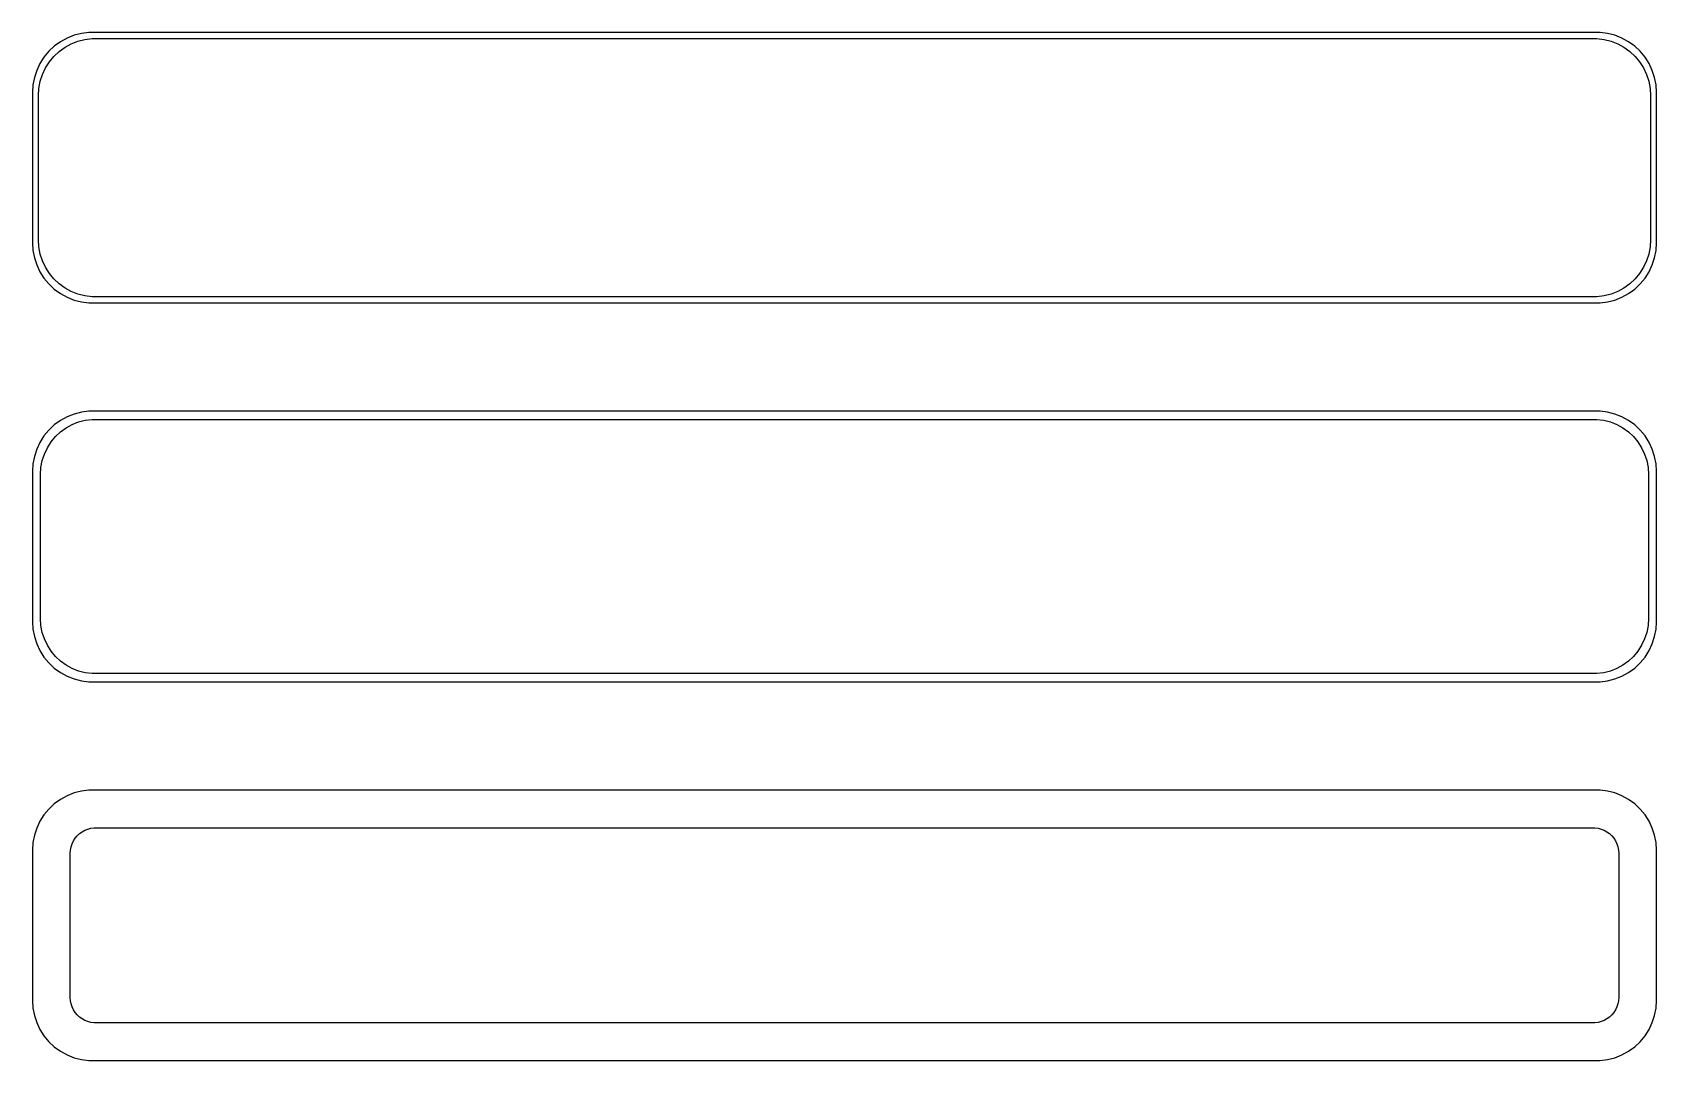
# Model space of a CAD drawing. Header units: metres. Extents: x -68 to 68, y 83 to 169.
import ezdxf

# ---------------------------------------------------------------- set-up
doc = ezdxf.new("R2010")
doc.units = ezdxf.units.M

msp = doc.modelspace()

# ---------------------------------------------------------------- linework, layer by layer
for p, q in [((-65.6871, 167.603), (-66.1448, 167.173)), ((-65.1791, 167.972), (-65.6871, 167.603)), ((-65.2778, 167.16), (-64.7952, 167.511)), ((-64.6289, 168.274), (-65.1791, 167.972)), ((-64.7952, 167.511), (-64.2724, 167.798)), ((-64.0451, 168.505), (-64.6289, 168.274)), ((-64.2724, 167.798), (-63.7178, 168.018)), ((-63.4369, 168.661), (-64.0451, 168.505)), ((-63.7178, 168.018), (-63.1401, 168.166)), ((-62.8139, 168.74), (-63.4369, 168.661)), ((-63.1401, 168.166), (-62.5482, 168.241)), ((62.8139, 168.74), (-62.8139, 168.74)), ((-62.5482, 168.241), (62.5482, 168.241)), ((62.5482, 168.241), (63.1401, 168.166)), ((63.4369, 168.661), (62.8139, 168.74)), ((63.1401, 168.166), (63.7178, 168.018)), ((64.0451, 168.505), (63.4369, 168.661)), ((63.7178, 168.018), (64.2724, 167.798)), ((64.6289, 168.274), (64.0451, 168.505)), ((64.2724, 167.798), (64.7952, 167.511)), ((65.1791, 167.972), (64.6289, 168.274)), ((64.7952, 167.511), (65.2778, 167.16)), ((65.6871, 167.603), (65.1791, 167.972)), ((66.1448, 167.173), (65.6871, 167.603)), ((-66.8815, 166.159), (-67.1489, 165.591)), ((-66.5451, 166.689), (-66.8815, 166.159)), ((-66.1448, 167.173), (-66.5451, 166.689)), ((-66.4125, 165.788), (-66.0928, 166.292)), ((-66.0928, 166.292), (-65.7126, 166.752)), ((-65.7126, 166.752), (-65.2778, 167.16)), ((65.2778, 167.16), (65.7126, 166.752)), ((65.7126, 166.752), (66.0928, 166.292)), ((66.0928, 166.292), (66.4125, 165.788)), ((66.5451, 166.689), (66.1448, 167.173)), ((66.8815, 166.159), (66.5451, 166.689)), ((67.1489, 165.591), (66.8815, 166.159)), ((-67.3429, 164.993), (-67.4606, 164.377)), ((-67.1489, 165.591), (-67.3429, 164.993)), ((-66.8508, 164.681), (-66.6664, 165.249)), ((-66.6664, 165.249), (-66.4125, 165.788)), ((66.4125, 165.788), (66.6664, 165.249)), ((66.6664, 165.249), (66.8508, 164.681)), ((67.3429, 164.993), (67.1489, 165.591)), ((67.4606, 164.377), (67.3429, 164.993)), ((-67.4606, 164.377), (-67.5, 163.75)), ((-67.5, 163.75), (-67.5, 151.25)), ((-67, 163.5), (-66.9625, 164.095)), ((-67, 151.5), (-67, 163.5)), ((-66.9625, 164.095), (-66.8508, 164.681)), ((66.8508, 164.681), (66.9625, 164.095)), ((66.9625, 164.095), (67, 163.5)), ((67, 163.5), (67, 151.5)), ((67.5, 163.75), (67.4606, 164.377)), ((67.5, 151.25), (67.5, 163.75)), ((-67.5, 151.25), (-67.4606, 150.623)), ((-66.9625, 150.905), (-67, 151.5)), ((67, 151.5), (66.9625, 150.905)), ((67.4606, 150.623), (67.5, 151.25)), ((-67.4606, 150.623), (-67.3429, 150.007)), ((-67.3429, 150.007), (-67.1489, 149.409)), ((-66.8508, 150.319), (-66.9625, 150.905)), ((-66.6664, 149.751), (-66.8508, 150.319)), ((66.8508, 150.319), (66.6664, 149.751)), ((66.9625, 150.905), (66.8508, 150.319)), ((67.1489, 149.409), (67.3429, 150.007)), ((67.3429, 150.007), (67.4606, 150.623)), ((-67.1489, 149.409), (-66.8815, 148.841)), ((-66.8815, 148.841), (-66.5451, 148.311)), ((-66.4125, 149.212), (-66.6664, 149.751)), ((-66.0928, 148.708), (-66.4125, 149.212)), ((-65.7126, 148.248), (-66.0928, 148.708)), ((66.0928, 148.708), (65.7126, 148.248)), ((66.4125, 149.212), (66.0928, 148.708)), ((66.6664, 149.751), (66.4125, 149.212)), ((66.5451, 148.311), (66.8815, 148.841)), ((66.8815, 148.841), (67.1489, 149.409)), ((-66.5451, 148.311), (-66.1448, 147.827)), ((-66.1448, 147.827), (-65.6871, 147.397)), ((-65.2778, 147.84), (-65.7126, 148.248)), ((-65.6871, 147.397), (-65.1791, 147.028)), ((-64.7952, 147.489), (-65.2778, 147.84)), ((-64.2724, 147.202), (-64.7952, 147.489)), ((-63.7178, 146.982), (-64.2724, 147.202)), ((64.2724, 147.202), (63.7178, 146.982)), ((64.7952, 147.489), (64.2724, 147.202)), ((65.2778, 147.84), (64.7952, 147.489)), ((65.1791, 147.028), (65.6871, 147.397)), ((65.7126, 148.248), (65.2778, 147.84)), ((65.6871, 147.397), (66.1448, 147.827)), ((66.1448, 147.827), (66.5451, 148.311)), ((-65.1791, 147.028), (-64.6289, 146.726)), ((-64.6289, 146.726), (-64.0451, 146.495)), ((-64.0451, 146.495), (-63.4369, 146.339)), ((-63.1401, 146.834), (-63.7178, 146.982)), ((-63.4369, 146.339), (-62.8139, 146.26)), ((-62.5482, 146.759), (-63.1401, 146.834)), ((-62.8139, 146.26), (62.8139, 146.26)), ((62.5482, 146.759), (-62.5482, 146.759)), ((63.1401, 146.834), (62.5482, 146.759)), ((62.8139, 146.26), (63.4369, 146.339)), ((63.7178, 146.982), (63.1401, 146.834)), ((63.4369, 146.339), (64.0451, 146.495)), ((64.0451, 146.495), (64.6289, 146.726)), ((64.6289, 146.726), (65.1791, 147.028)), ((-65.1791, 136.472), (-65.6871, 136.103)), ((-64.6289, 136.774), (-65.1791, 136.472)), ((-64.0451, 137.005), (-64.6289, 136.774)), ((-64.1994, 136.143), (-63.6648, 136.354)), ((-63.4369, 137.161), (-64.0451, 137.005)), ((-63.6648, 136.354), (-63.1079, 136.497)), ((-62.8139, 137.24), (-63.4369, 137.161)), ((-63.1079, 136.497), (-62.5375, 136.569)), ((62.8139, 137.24), (-62.8139, 137.24)), ((-62.5375, 136.569), (62.5375, 136.569)), ((62.5375, 136.569), (63.1079, 136.497)), ((63.4369, 137.161), (62.8139, 137.24)), ((63.1079, 136.497), (63.6648, 136.354)), ((64.0451, 137.005), (63.4369, 137.161)), ((63.6648, 136.354), (64.1994, 136.143)), ((64.6289, 136.774), (64.0451, 137.005)), ((65.1791, 136.472), (64.6289, 136.774)), ((65.6871, 136.103), (65.1791, 136.472)), ((-66.5451, 135.189), (-66.8815, 134.659)), ((-66.1448, 135.673), (-66.5451, 135.189)), ((-65.6871, 136.103), (-66.1448, 135.673)), ((-65.954, 134.691), (-65.5875, 135.134)), ((-65.5875, 135.134), (-65.1684, 135.528)), ((-65.1684, 135.528), (-64.7032, 135.866)), ((-64.7032, 135.866), (-64.1994, 136.143)), ((64.1994, 136.143), (64.7032, 135.866)), ((64.7032, 135.866), (65.1684, 135.528)), ((65.1684, 135.528), (65.5875, 135.134)), ((65.5875, 135.134), (65.954, 134.691)), ((66.1448, 135.673), (65.6871, 136.103)), ((66.5451, 135.189), (66.1448, 135.673)), ((66.8815, 134.659), (66.5451, 135.189)), ((-67.1489, 134.091), (-67.3429, 133.493)), ((-66.8815, 134.659), (-67.1489, 134.091)), ((-66.6846, 133.139), (-66.5069, 133.685)), ((-66.5069, 133.685), (-66.2621, 134.206)), ((-66.2621, 134.206), (-65.954, 134.691)), ((65.954, 134.691), (66.2621, 134.206)), ((66.2621, 134.206), (66.5069, 133.685)), ((66.5069, 133.685), (66.6846, 133.139)), ((67.1489, 134.091), (66.8815, 134.659)), ((67.3429, 133.493), (67.1489, 134.091)), ((-67.4606, 132.877), (-67.5, 132.25)), ((-67.3429, 133.493), (-67.4606, 132.877)), ((-66.8284, 132), (-66.7923, 132.574)), ((-66.7923, 132.574), (-66.6846, 133.139)), ((66.6846, 133.139), (66.7923, 132.574)), ((66.7923, 132.574), (66.8284, 132)), ((67.4606, 132.877), (67.3429, 133.493)), ((67.5, 132.25), (67.4606, 132.877)), ((-67.5, 132.25), (-67.5, 119.75)), ((-66.8284, 120), (-66.8284, 132)), ((66.8284, 132), (66.8284, 120)), ((67.5, 119.75), (67.5, 132.25)), ((-67.5, 119.75), (-67.4606, 119.123)), ((-67.4606, 119.123), (-67.3429, 118.507)), ((-66.7923, 119.426), (-66.8284, 120)), ((-66.6846, 118.861), (-66.7923, 119.426)), ((-66.5069, 118.315), (-66.6846, 118.861)), ((66.6846, 118.861), (66.5069, 118.315)), ((66.7923, 119.426), (66.6846, 118.861)), ((66.8284, 120), (66.7923, 119.426)), ((67.3429, 118.507), (67.4606, 119.123)), ((67.4606, 119.123), (67.5, 119.75)), ((-67.3429, 118.507), (-67.1489, 117.909)), ((-67.1489, 117.909), (-66.8815, 117.341)), ((-66.2621, 117.794), (-66.5069, 118.315)), ((-65.954, 117.309), (-66.2621, 117.794)), ((66.2621, 117.794), (65.954, 117.309)), ((66.5069, 118.315), (66.2621, 117.794)), ((66.8815, 117.341), (67.1489, 117.909)), ((67.1489, 117.909), (67.3429, 118.507)), ((-66.8815, 117.341), (-66.5451, 116.811)), ((-66.5451, 116.811), (-66.1448, 116.327)), ((-66.1448, 116.327), (-65.6871, 115.897)), ((-65.5875, 116.866), (-65.954, 117.309)), ((-65.1684, 116.472), (-65.5875, 116.866)), ((-64.7032, 116.134), (-65.1684, 116.472)), ((-64.1994, 115.857), (-64.7032, 116.134)), ((64.7032, 116.134), (64.1994, 115.857)), ((65.1684, 116.472), (64.7032, 116.134)), ((65.5875, 116.866), (65.1684, 116.472)), ((65.954, 117.309), (65.5875, 116.866)), ((65.6871, 115.897), (66.1448, 116.327)), ((66.1448, 116.327), (66.5451, 116.811)), ((66.5451, 116.811), (66.8815, 117.341)), ((-65.6871, 115.897), (-65.1791, 115.528)), ((-65.1791, 115.528), (-64.6289, 115.226)), ((-64.6289, 115.226), (-64.0451, 114.995)), ((-63.6648, 115.646), (-64.1994, 115.857)), ((-64.0451, 114.995), (-63.4369, 114.839)), ((-63.1079, 115.503), (-63.6648, 115.646)), ((-63.4369, 114.839), (-62.8139, 114.76)), ((-62.5375, 115.431), (-63.1079, 115.503)), ((-62.8139, 114.76), (62.8139, 114.76)), ((62.5375, 115.431), (-62.5375, 115.431)), ((63.1079, 115.503), (62.5375, 115.431)), ((62.8139, 114.76), (63.4369, 114.839)), ((63.6648, 115.646), (63.1079, 115.503)), ((63.4369, 114.839), (64.0451, 114.995)), ((64.1994, 115.857), (63.6648, 115.646)), ((64.0451, 114.995), (64.6289, 115.226)), ((64.6289, 115.226), (65.1791, 115.528)), ((65.1791, 115.528), (65.6871, 115.897)), ((-64.0451, 105.505), (-64.6289, 105.274)), ((-63.4369, 105.661), (-64.0451, 105.505)), ((-62.8139, 105.74), (-63.4369, 105.661)), ((62.8139, 105.74), (-62.8139, 105.74)), ((63.4369, 105.661), (62.8139, 105.74)), ((64.0451, 105.505), (63.4369, 105.661)), ((64.6289, 105.274), (64.0451, 105.505)), ((-66.1448, 104.173), (-66.5451, 103.689)), ((-65.6871, 104.603), (-66.1448, 104.173)), ((-65.1791, 104.972), (-65.6871, 104.603)), ((-64.6289, 105.274), (-65.1791, 104.972)), ((65.1791, 104.972), (64.6289, 105.274)), ((65.6871, 104.603), (65.1791, 104.972)), ((66.1448, 104.173), (65.6871, 104.603)), ((66.5451, 103.689), (66.1448, 104.173)), ((-66.8815, 103.159), (-67.1489, 102.591)), ((-66.5451, 103.689), (-66.8815, 103.159)), ((-62.6453, 102.572), (-62.3825, 102.605)), ((-62.3825, 102.605), (62.3825, 102.605)), ((62.3825, 102.605), (62.6453, 102.572)), ((66.8815, 103.159), (66.5451, 103.689)), ((67.1489, 102.591), (66.8815, 103.159)), ((-67.4606, 101.377), (-67.5, 100.75)), ((-67.3429, 101.993), (-67.4606, 101.377)), ((-67.1489, 102.591), (-67.3429, 101.993)), ((-64.2934, 101.025), (-64.2115, 101.277)), ((-64.2115, 101.277), (-64.0987, 101.516)), ((-64.0987, 101.516), (-63.9567, 101.74)), ((-63.9567, 101.74), (-63.7879, 101.944)), ((-63.7879, 101.944), (-63.5947, 102.125)), ((-63.5947, 102.125), (-63.3804, 102.281)), ((-63.3804, 102.281), (-63.1482, 102.409)), ((-63.1482, 102.409), (-62.9019, 102.506)), ((-62.9019, 102.506), (-62.6453, 102.572)), ((62.6453, 102.572), (62.9019, 102.506)), ((62.9019, 102.506), (63.1482, 102.409)), ((63.1482, 102.409), (63.3804, 102.281)), ((63.3804, 102.281), (63.5947, 102.125)), ((63.5947, 102.125), (63.7879, 101.944)), ((63.7879, 101.944), (63.9567, 101.74)), ((63.9567, 101.74), (64.0987, 101.516)), ((64.0987, 101.516), (64.2115, 101.277)), ((64.2115, 101.277), (64.2934, 101.025)), ((67.3429, 101.993), (67.1489, 102.591)), ((67.4606, 101.377), (67.3429, 101.993)), ((67.5, 100.75), (67.4606, 101.377)), ((-67.5, 100.75), (-67.5, 88.25)), ((-64.3596, 100.5), (-64.343, 100.764)), ((-64.3596, 88.5), (-64.3596, 100.5)), ((-64.343, 100.764), (-64.2934, 101.025)), ((64.2934, 101.025), (64.343, 100.764)), ((64.343, 100.764), (64.3596, 100.5)), ((64.3596, 100.5), (64.3596, 88.5)), ((67.5, 88.25), (67.5, 100.75)), ((-67.5, 88.25), (-67.4606, 87.6233)), ((-64.343, 88.2356), (-64.3596, 88.5)), ((-64.2934, 87.9754), (-64.343, 88.2356)), ((-64.2115, 87.7234), (-64.2934, 87.9754)), ((64.2934, 87.9754), (64.2115, 87.7234)), ((64.343, 88.2356), (64.2934, 87.9754)), ((64.3596, 88.5), (64.343, 88.2356)), ((67.4606, 87.6233), (67.5, 88.25)), ((-67.4606, 87.6233), (-67.3429, 87.0066)), ((-67.3429, 87.0066), (-67.1489, 86.4094)), ((-67.1489, 86.4094), (-66.8815, 85.8412)), ((-64.0987, 87.4837), (-64.2115, 87.7234)), ((-63.9567, 87.26), (-64.0987, 87.4837)), ((-63.7879, 87.0559), (-63.9567, 87.26)), ((-63.5947, 86.8745), (-63.7879, 87.0559)), ((-63.3804, 86.7188), (-63.5947, 86.8745)), ((-63.1482, 86.5912), (-63.3804, 86.7188)), ((-62.9019, 86.4936), (-63.1482, 86.5912)), ((-62.6453, 86.4277), (-62.9019, 86.4936)), ((-62.3825, 86.3945), (-62.6453, 86.4277)), ((62.6453, 86.4277), (62.3825, 86.3945)), ((62.9019, 86.4936), (62.6453, 86.4277)), ((63.1482, 86.5912), (62.9019, 86.4936)), ((63.3804, 86.7188), (63.1482, 86.5912)), ((63.5947, 86.8745), (63.3804, 86.7188)), ((63.7879, 87.0559), (63.5947, 86.8745)), ((63.9567, 87.26), (63.7879, 87.0559)), ((64.0987, 87.4837), (63.9567, 87.26)), ((64.2115, 87.7234), (64.0987, 87.4837)), ((66.8815, 85.8412), (67.1489, 86.4094)), ((67.1489, 86.4094), (67.3429, 87.0066)), ((67.3429, 87.0066), (67.4606, 87.6233)), ((-66.8815, 85.8412), (-66.5451, 85.3111)), ((-66.5451, 85.3111), (-66.1448, 84.8273)), ((62.3825, 86.3945), (-62.3825, 86.3945)), ((66.1448, 84.8273), (66.5451, 85.3111)), ((66.5451, 85.3111), (66.8815, 85.8412)), ((-66.1448, 84.8273), (-65.6871, 84.3974)), ((-65.6871, 84.3974), (-65.1791, 84.0284)), ((-65.1791, 84.0284), (-64.6289, 83.7259)), ((-64.6289, 83.7259), (-64.0451, 83.4947)), ((64.0451, 83.4947), (64.6289, 83.7259)), ((64.6289, 83.7259), (65.1791, 84.0284)), ((65.1791, 84.0284), (65.6871, 84.3974)), ((65.6871, 84.3974), (66.1448, 84.8273)), ((-64.0451, 83.4947), (-63.4369, 83.3386)), ((-63.4369, 83.3386), (-62.8139, 83.2599)), ((-62.8139, 83.2599), (62.8139, 83.2599)), ((62.8139, 83.2599), (63.4369, 83.3386)), ((63.4369, 83.3386), (64.0451, 83.4947))]:
    msp.add_line(p, q)

doc.saveas('drawing.dxf')
